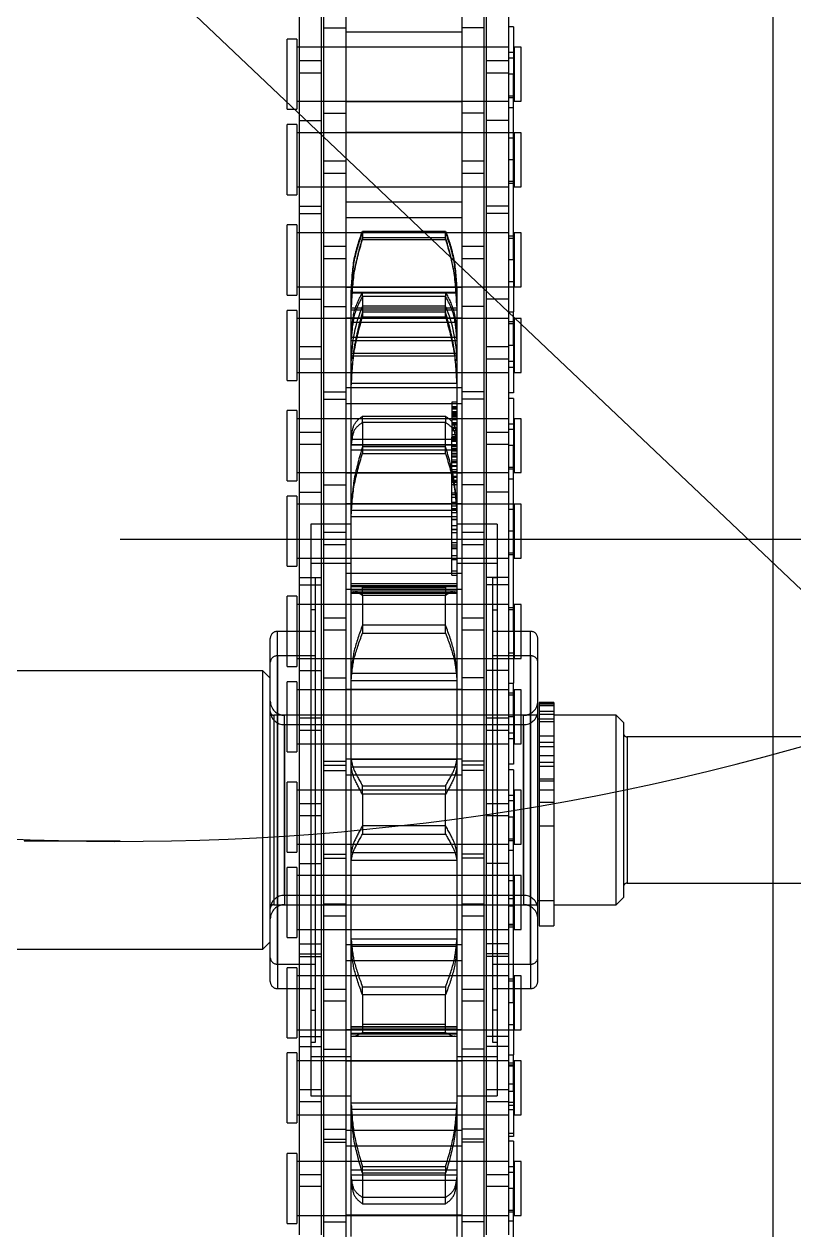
# Model space of a CAD drawing. Header units: metres. Extents: x 0 to 63075, y 0 to 44550.
# Drawn here: x 14186.2 to 14238.8, y 24905.8 to 24988.3 of the extents above; entities that cross this region are included whole.
import ezdxf

# ---------------------------------------------------------------- set-up
doc = ezdxf.new("R2010")
doc.units = ezdxf.units.M
doc.header["$LTSCALE"] = 75
doc.linetypes.add('HIDDEN2', pattern=[4.7625, 3.175, -1.5875])
for name, color, linetype in [('SDM', 7, 'Continuous'), ('SL1', 8, 'Continuous'), ('SL4', 4, 'Continuous'), ('ST1', 7, 'HIDDEN2')]:
    doc.layers.add(name, color=color, linetype=linetype)

# ---------------------------------------------------------------- blocks, each defined once
blk = doc.blocks.new('A$Ca548c4ee')
at = {"layer": 'SL1'}
for p, q in [((5522.121, 2715.219), (6102.121, 2165.219)), ((6202.034, 2284.661), (5933.207, 2284.662)), ((5933.207, 2264.037), (5926.646, 2264.037))]:
    blk.add_line(p, q, dxfattribs=at)
for centre, major_axis, end_param in [((5926.647, 2446.586), (0, 241.3), 3.976762), ((5933.207, 2446.586), (0, 182.55), 3.621544)]:
    blk.add_ellipse(centre, major_axis=major_axis, ratio=0.965926, start_param=0.776095, end_param=end_param, dxfattribs=at)
blk = doc.blocks.new('A$Ca53c419a')
at = {"layer": 'SL4'}
blk.add_line((215, 215.76), (1004.763, 215.76), dxfattribs=at)
at = {"layer": 'ST1'}
for p, q in [((495.238, 281.235), (495.238, 250.645)), ((514.288, 250.645), (514.288, 281.235)), ((493.036, 250.145), (514.875, 250.145)), ((495.238, 250.645), (512.977, 250.645)), ((495.238, 250.645), (495.738, 250.145)), ((498.288, 249.895), (498.288, 231.855)), ((511.23, 249.895), (498.295, 249.895)), ((511.238, 231.855), (511.238, 249.895)), ((512.977, 250.645), (514.288, 250.645)), ((513.788, 250.145), (514.288, 250.645)), ((514.875, 250.145), (516.489, 250.145)), ((515.297, 249.656), (492.548, 249.656)), ((492.548, 249.656), (492.548, 247.056)), ((494.228, 249.656), (494.228, 247.056)), ((494.228, 249.656), (516.977, 249.656)), ((498.288, 249.168), (498.288, 232.832)), ((510.611, 249.168), (498.293, 249.168)), ((498.914, 232.832), (498.914, 249.168)), ((498.914, 249.168), (511.232, 249.168)), ((510.611, 249.168), (510.611, 232.832)), ((511.238, 232.832), (511.238, 249.168)), ((515.297, 247.056), (515.297, 249.656)), ((516.978, 247.056), (516.978, 249.656)), ((476.479, 249), (481.276, 249)), ((476.479, 249), (476.479, 248.341)), ((481.276, 248.341), (476.479, 248.341)), ((477.032, 248.341), (477.032, 233.843)), ((480.722, 233.843), (480.722, 248.341)), ((481.276, 248.341), (481.276, 249)), ((483.365, 249), (488.162, 249)), ((483.365, 249), (483.365, 248.341)), ((488.162, 248.341), (483.365, 248.341)), ((483.919, 248.341), (483.919, 233.843)), ((487.609, 233.843), (487.609, 248.341)), ((488.162, 248.341), (488.162, 249)), ((489.179, 249), (493.976, 249)), ((489.179, 249), (489.179, 248.341)), ((493.976, 248.341), (489.179, 248.341)), ((489.732, 248.341), (489.732, 233.843)), ((493.422, 233.843), (493.422, 248.341)), ((493.976, 248.341), (493.976, 249)), ((496.035, 249), (500.832, 249)), ((496.035, 249), (496.035, 248.341)), ((500.832, 248.341), (496.035, 248.341)), ((496.589, 248.341), (496.589, 233.843)), ((500.279, 233.843), (500.279, 248.341)), ((500.832, 248.341), (500.832, 249)), ((501.879, 249), (506.676, 249)), ((501.879, 249), (501.879, 248.341)), ((506.676, 248.341), (501.879, 248.341)), ((502.432, 248.341), (502.432, 233.843)), ((506.122, 233.843), (506.122, 248.341)), ((506.676, 248.341), (506.676, 249)), ((508.731, 249), (513.528, 249)), ((508.731, 249), (508.731, 248.341)), ((513.528, 248.341), (508.731, 248.341)), ((509.284, 248.341), (509.284, 233.843)), ((512.974, 233.843), (512.974, 248.341)), ((513.528, 248.341), (513.528, 249)), ((514.579, 249), (519.376, 249)), ((514.579, 249), (514.579, 248.341)), ((519.376, 248.341), (514.579, 248.341)), ((515.132, 248.341), (515.132, 233.843)), ((518.822, 233.843), (518.822, 248.341)), ((519.376, 248.341), (519.376, 249)), ((521.431, 249), (526.228, 249)), ((521.431, 249), (521.431, 248.341)), ((526.228, 248.341), (521.431, 248.341)), ((521.984, 248.341), (521.984, 233.843)), ((525.674, 233.843), (525.674, 248.341)), ((526.228, 248.341), (526.228, 249)), ((527.279, 249), (532.076, 249)), ((527.279, 249), (527.279, 248.341)), ((532.076, 248.341), (527.279, 248.341)), ((527.832, 248.341), (527.832, 233.843)), ((531.522, 233.843), (531.522, 248.341)), ((532.076, 248.341), (532.076, 249)), ((534.131, 249), (538.928, 249)), ((534.131, 249), (534.131, 248.341)), ((538.928, 248.341), (534.131, 248.341)), ((534.684, 248.341), (534.684, 233.843)), ((538.374, 233.843), (538.374, 248.341)), ((538.928, 248.341), (538.928, 249)), ((539.979, 249), (544.776, 249)), ((539.979, 249), (539.979, 248.341)), ((544.776, 248.341), (539.979, 248.341)), ((540.532, 248.341), (540.532, 233.843)), ((544.222, 233.843), (544.222, 248.341)), ((544.776, 248.341), (544.776, 249)), ((546.831, 249), (551.628, 249)), ((546.831, 249), (546.831, 248.341)), ((551.628, 248.341), (546.831, 248.341)), ((547.384, 248.341), (547.384, 233.843)), ((551.074, 233.843), (551.074, 248.341)), ((551.628, 248.341), (551.628, 249)), ((552.679, 249), (557.476, 249)), ((552.679, 249), (552.679, 248.341)), ((557.476, 248.341), (552.679, 248.341)), ((553.232, 248.341), (553.232, 233.843)), ((556.922, 233.843), (556.922, 248.341)), ((557.476, 248.341), (557.476, 249)), ((475.702, 248.157), (484.797, 248.157)), ((477.032, 248.157), (477.032, 246.637)), ((479.014, 246.637), (479.014, 248.157)), ((479.844, 248.157), (479.844, 246.637)), ((480.722, 246.637), (480.722, 248.157)), ((483.919, 248.157), (483.919, 246.637)), ((484.797, 248.157), (485.657, 248.157)), ((484.797, 246.637), (484.797, 248.157)), ((521.617, 247.375), (485.219, 247.375)), ((485.219, 247.375), (485.219, 244.605)), ((485.657, 248.157), (494.752, 248.157)), ((485.657, 248.157), (485.657, 246.637)), ((487.609, 246.637), (487.609, 248.157)), ((487.908, 247.375), (487.908, 244.605)), ((488.588, 248.157), (488.588, 246.637)), ((488.883, 247.375), (488.883, 247.056)), ((489.274, 248.157), (489.274, 246.637)), ((489.732, 248.157), (489.732, 246.637)), ((491.068, 247.375), (491.068, 247.056)), ((493.422, 246.637), (493.422, 248.157)), ((494.752, 248.157), (494.752, 246.637)), ((494.752, 248.157), (501.102, 248.157)), ((494.923, 248.157), (494.923, 246.637)), ((495.609, 248.157), (495.609, 246.637)), ((496.589, 248.157), (496.589, 246.637)), ((500.279, 246.637), (500.279, 248.157)), ((501.102, 248.157), (501.102, 246.637)), ((501.102, 248.157), (510.197, 248.157)), ((502.432, 248.157), (502.432, 246.637)), ((504.354, 246.637), (504.354, 248.157)), ((505.209, 248.157), (505.209, 246.637)), ((506.122, 246.637), (506.122, 248.157)), ((509.284, 248.157), (509.284, 246.637)), ((510.197, 248.157), (511.057, 248.157)), ((510.197, 246.637), (510.197, 248.157)), ((511.057, 248.157), (520.152, 248.157)), ((511.057, 248.157), (511.057, 246.637)), ((512.974, 246.637), (512.974, 248.157)), ((514.304, 248.157), (514.304, 246.637)), ((515.132, 248.157), (515.132, 246.637)), ((518.457, 247.056), (518.457, 247.375)), ((518.822, 246.637), (518.822, 248.157)), ((520.152, 248.157), (520.152, 246.637)), ((520.152, 248.157), (526.502, 248.157)), ((520.642, 247.056), (520.642, 247.375)), ((520.654, 248.157), (520.654, 246.637)), ((521.617, 244.605), (521.617, 247.375)), ((524.307, 247.375), (521.617, 247.375)), ((521.984, 248.157), (521.984, 246.637)), ((524.307, 244.605), (524.307, 247.375)), ((525.674, 246.637), (525.674, 248.157)), ((526.502, 248.157), (526.502, 246.637)), ((526.502, 248.157), (535.597, 248.157)), ((527.832, 248.157), (527.832, 246.637)), ((529.749, 246.637), (529.749, 248.157)), ((530.609, 248.157), (530.609, 246.637)), ((531.522, 246.637), (531.522, 248.157)), ((534.684, 248.157), (534.684, 246.637)), ((535.597, 248.157), (536.457, 248.157)), ((535.597, 246.637), (535.597, 248.157)), ((536.457, 248.157), (545.552, 248.157)), ((536.457, 248.157), (536.457, 246.637)), ((538.374, 246.637), (538.374, 248.157)), ((539.704, 248.157), (539.704, 246.637)), ((540.532, 248.157), (540.532, 246.637)), ((544.222, 246.637), (544.222, 248.157)), ((545.552, 248.157), (545.552, 246.637)), ((545.552, 248.157), (551.902, 248.157)), ((546.054, 248.157), (546.054, 246.637)), ((547.384, 248.157), (547.384, 246.637)), ((551.074, 246.637), (551.074, 248.157)), ((551.902, 248.157), (551.902, 246.637)), ((551.902, 248.157), (560.997, 248.157)), ((553.232, 248.157), (553.232, 246.637)), ((555.149, 246.637), (555.149, 248.157)), ((556.009, 248.157), (556.009, 246.637)), ((556.922, 246.637), (556.922, 248.157)), ((475.702, 246.637), (484.797, 246.637)), ((484.797, 246.637), (485.657, 246.637)), ((485.657, 246.637), (494.752, 246.637)), ((488.883, 247.056), (518.457, 247.056)), ((494.752, 246.637), (501.102, 246.637)), ((501.102, 246.637), (510.197, 246.637)), ((510.197, 246.637), (511.057, 246.637)), ((511.057, 246.637), (520.152, 246.637)), ((518.457, 247.056), (520.642, 247.056)), ((520.152, 246.637), (526.502, 246.637)), ((526.502, 246.637), (535.597, 246.637)), ((535.597, 246.637), (536.457, 246.637)), ((536.457, 246.637), (545.552, 246.637)), ((545.552, 246.637), (551.902, 246.637)), ((551.902, 246.637), (560.997, 246.637)), ((472.957, 246.485), (482.052, 246.485)), ((476.604, 246.485), (476.604, 244.965)), ((477.032, 246.485), (477.032, 244.965)), ((480.722, 244.965), (480.722, 246.485)), ((482.052, 246.485), (482.052, 244.965)), ((482.052, 246.485), (488.402, 246.485)), ((482.253, 246.485), (482.253, 244.965)), ((482.939, 246.485), (482.939, 244.965)), ((483.919, 246.485), (483.919, 244.965)), ((487.609, 244.965), (487.609, 246.485)), ((488.402, 246.485), (488.402, 244.965)), ((488.402, 246.485), (497.497, 246.485)), ((489.732, 246.485), (489.732, 244.965)), ((491.684, 244.965), (491.684, 246.485)), ((492.514, 246.485), (492.514, 244.965)), ((493.422, 244.965), (493.422, 246.485)), ((496.589, 246.485), (496.589, 244.965)), ((497.497, 246.485), (498.357, 246.485)), ((497.497, 244.965), (497.497, 246.485)), ((498.357, 246.485), (507.452, 246.485)), ((498.357, 246.485), (498.357, 244.965)), ((500.279, 244.965), (500.279, 246.485)), ((501.47, 246.485), (501.47, 244.965)), ((501.745, 246.485), (501.745, 244.965)), ((502.432, 246.485), (502.432, 244.965)), ((506.122, 244.965), (506.122, 246.485)), ((507.452, 246.485), (507.452, 244.965)), ((507.452, 246.485), (513.802, 246.485)), ((507.818, 246.485), (507.818, 244.965)), ((508.093, 246.485), (508.093, 244.965)), ((509.284, 246.485), (509.284, 244.965)), ((512.974, 244.965), (512.974, 246.485)), ((513.802, 246.485), (513.802, 244.965)), ((513.802, 246.485), (522.897, 246.485)), ((515.132, 246.485), (515.132, 244.965)), ((517.049, 244.965), (517.049, 246.485)), ((517.909, 246.485), (517.909, 244.965)), ((518.822, 244.965), (518.822, 246.485)), ((521.984, 246.485), (521.984, 244.965)), ((522.897, 246.485), (523.757, 246.485)), ((522.897, 244.965), (522.897, 246.485)), ((523.757, 246.485), (532.852, 246.485)), ((523.757, 246.485), (523.757, 244.965)), ((525.674, 244.965), (525.674, 246.485)), ((527.004, 246.485), (527.004, 244.965)), ((527.832, 246.485), (527.832, 244.965)), ((531.522, 244.965), (531.522, 246.485)), ((532.852, 246.485), (532.852, 244.965)), ((532.852, 246.485), (539.202, 246.485)), ((533.354, 246.485), (533.354, 244.965)), ((534.684, 246.485), (534.684, 244.965)), ((538.374, 244.965), (538.374, 246.485)), ((539.202, 246.485), (539.202, 244.965)), ((539.202, 246.485), (548.297, 246.485)), ((540.532, 246.485), (540.532, 244.965)), ((542.449, 244.965), (542.449, 246.485)), ((543.309, 246.485), (543.309, 244.965)), ((544.222, 244.965), (544.222, 246.485)), ((547.384, 246.485), (547.384, 244.965)), ((548.297, 246.485), (549.157, 246.485)), ((548.297, 244.965), (548.297, 246.485)), ((549.157, 246.485), (558.252, 246.485)), ((549.157, 246.485), (549.157, 244.965)), ((551.074, 244.965), (551.074, 246.485)), ((552.404, 246.485), (552.404, 244.965)), ((553.232, 246.485), (553.232, 244.965)), ((556.922, 244.965), (556.922, 246.485)), ((558.252, 246.485), (558.252, 244.965)), ((558.252, 246.485), (564.602, 246.485)), ((472.957, 244.965), (482.052, 244.965)), ((477.032, 244.965), (477.032, 237.035)), ((477.054, 237.035), (477.054, 244.965)), ((480.722, 237.035), (480.722, 244.965)), ((481.804, 244.965), (481.804, 237.035)), ((482.052, 244.965), (488.402, 244.965)), ((482.837, 237.035), (482.837, 244.965)), ((483.919, 244.965), (483.919, 237.035)), ((487.609, 237.035), (487.609, 244.965)), ((487.617, 244.965), (487.617, 237.035)), ((488.402, 244.965), (497.497, 244.965)), ((489.724, 237.035), (489.724, 244.965)), ((489.732, 244.965), (489.732, 237.035)), ((493.422, 237.035), (493.422, 244.965)), ((494.474, 244.965), (494.474, 237.035)), ((495.537, 237.035), (495.537, 244.965)), ((496.589, 244.965), (496.589, 237.035)), ((497.497, 244.965), (498.357, 244.965)), ((498.357, 244.965), (507.452, 244.965)), ((500.279, 237.035), (500.279, 244.965)), ((500.317, 244.965), (500.317, 237.035)), ((502.394, 237.035), (502.394, 244.965)), ((502.432, 244.965), (502.432, 237.035)), ((506.122, 237.035), (506.122, 244.965)), ((507.169, 244.965), (507.169, 237.035)), ((507.452, 244.965), (513.802, 244.965)), ((508.237, 237.035), (508.237, 244.965)), ((509.284, 244.965), (509.284, 237.035)), ((512.974, 237.035), (512.974, 244.965)), ((513.017, 244.965), (513.017, 237.035)), ((513.802, 244.965), (522.897, 244.965)), ((515.089, 237.035), (515.089, 244.965)), ((515.132, 244.965), (515.132, 237.035)), ((518.822, 237.035), (518.822, 244.965)), ((519.869, 244.965), (519.869, 237.035)), ((520.937, 237.035), (520.937, 244.965)), ((521.984, 244.965), (521.984, 237.035)), ((522.897, 244.965), (523.757, 244.965)), ((523.757, 244.965), (532.852, 244.965)), ((525.674, 237.035), (525.674, 244.965)), ((525.717, 244.965), (525.717, 237.035)), ((527.789, 237.035), (527.789, 244.965)), ((527.832, 244.965), (527.832, 237.035)), ((531.522, 237.035), (531.522, 244.965)), ((532.569, 244.965), (532.569, 237.035)), ((532.852, 244.965), (539.202, 244.965)), ((533.637, 237.035), (533.637, 244.965)), ((534.684, 244.965), (534.684, 237.035)), ((538.374, 237.035), (538.374, 244.965)), ((538.417, 244.965), (538.417, 237.035)), ((539.202, 244.965), (548.297, 244.965)), ((540.489, 237.035), (540.489, 244.965)), ((540.532, 244.965), (540.532, 237.035)), ((544.222, 237.035), (544.222, 244.965)), ((545.269, 244.965), (545.269, 237.035)), ((546.337, 237.035), (546.337, 244.965)), ((547.384, 244.965), (547.384, 237.035)), ((548.297, 244.965), (549.157, 244.965)), ((549.157, 244.965), (558.252, 244.965)), ((551.074, 237.035), (551.074, 244.965)), ((551.117, 244.965), (551.117, 237.035)), ((553.189, 237.035), (553.189, 244.965)), ((553.232, 244.965), (553.232, 237.035)), ((556.922, 237.035), (556.922, 244.965)), ((557.969, 244.965), (557.969, 237.035)), ((558.252, 244.965), (564.602, 244.965)), ((475.607, 244.605), (479.359, 244.605)), ((479.359, 244.605), (484.179, 244.605)), ((479.419, 237.395), (479.419, 244.605)), ((479.782, 237.395), (479.782, 244.605)), ((479.796, 237.395), (479.796, 244.605)), ((480.137, 237.395), (480.137, 244.605)), ((484.179, 244.605), (484.282, 244.605)), ((484.282, 237.395), (484.282, 244.605)), ((484.282, 244.605), (489.425, 244.605)), ((484.704, 237.395), (484.704, 244.605)), ((489.296, 244.608), (489.296, 237.392)), ((489.425, 244.605), (495.357, 244.605)), ((489.442, 237.395), (489.442, 244.605)), ((489.473, 237.395), (489.473, 244.605)), ((489.79, 244.608), (489.79, 237.392)), ((489.907, 237.395), (489.907, 244.605)), ((489.932, 237.395), (489.932, 244.605)), ((495.357, 244.605), (495.428, 244.605)), ((495.428, 237.395), (495.428, 244.605)), ((495.428, 244.605), (501.313, 244.605)), ((495.925, 237.395), (495.925, 244.605)), ((501.313, 237.395), (501.313, 244.605)), ((501.313, 244.605), (501.341, 244.605)), ((501.341, 244.605), (507.671, 244.605)), ((501.825, 237.395), (501.825, 244.605)), ((507.671, 244.605), (507.7, 244.605)), ((507.7, 237.395), (507.7, 244.605)), ((507.7, 244.605), (513.6, 244.605)), ((508.212, 237.395), (508.212, 244.605)), ((513.6, 237.395), (513.6, 244.605)), ((513.6, 244.605), (513.669, 244.605)), ((513.669, 244.605), (519.633, 244.605)), ((514.097, 237.395), (514.097, 244.605)), ((519.593, 244.605), (519.593, 237.395)), ((519.618, 237.395), (519.618, 244.605)), ((519.633, 244.605), (524.821, 244.605)), ((519.735, 237.392), (519.735, 244.608)), ((520.052, 244.605), (520.052, 237.395)), ((520.083, 237.395), (520.083, 244.605)), ((520.229, 237.392), (520.229, 244.608)), ((524.821, 237.395), (524.821, 244.605)), ((524.821, 244.605), (524.924, 244.605)), ((524.924, 244.605), (529.802, 244.605)), ((525.243, 237.395), (525.243, 244.605)), ((529.388, 244.605), (529.388, 237.395)), ((529.729, 244.605), (529.729, 237.395)), ((529.743, 237.395), (529.743, 244.605)), ((529.802, 244.605), (533.623, 244.605)), ((530.106, 237.395), (530.106, 244.605)), ((533.623, 237.395), (533.623, 244.605)), ((533.623, 244.605), (533.746, 244.605)), ((533.746, 244.605), (535.47, 244.605)), ((533.918, 237.395), (533.918, 244.605)), ((535.47, 244.605), (536.95, 244.605)), ((535.823, 244.605), (535.823, 237.395)), ((536.004, 244.605), (536.004, 237.395)), ((536.856, 237.395), (536.856, 244.605)), ((536.95, 244.605), (538.943, 244.605)), ((537.072, 237.395), (537.072, 244.605)), ((538.12, 244.605), (538.12, 237.395)), ((538.943, 237.395), (538.943, 244.605)), ((538.943, 244.605), (539.073, 244.605)), ((539.073, 244.605), (540.217, 244.605)), ((539.078, 237.395), (539.078, 244.605)), ((540.098, 237.395), (540.098, 244.605)), ((540.141, 237.395), (540.141, 244.605)), ((540.141, 244.605), (540.261, 244.605)), ((479.928, 243.843), (477.84, 243.843)), ((477.84, 243.843), (477.84, 238.157)), ((478.27, 238.157), (478.27, 243.843)), ((479.928, 238.157), (479.928, 243.843)), ((479.928, 243.843), (480.384, 243.843)), ((480.384, 243.843), (480.384, 238.157)), ((492.124, 243.843), (489.554, 243.843)), ((489.554, 243.843), (489.554, 238.157)), ((490.09, 238.157), (490.09, 243.843)), ((492.124, 238.157), (492.124, 243.843)), ((492.124, 243.843), (492.674, 243.843)), ((492.674, 243.843), (492.674, 238.157)), ((505.845, 243.843), (503.102, 243.843)), ((503.102, 243.843), (503.102, 238.157)), ((503.68, 238.157), (503.68, 243.843)), ((505.845, 238.157), (505.845, 243.843)), ((505.845, 243.843), (506.423, 243.843)), ((506.423, 243.843), (506.423, 238.157)), ((519.435, 243.843), (516.851, 243.843)), ((516.851, 243.843), (516.851, 238.157)), ((517.401, 238.157), (517.401, 243.843)), ((519.435, 238.157), (519.435, 243.843)), ((519.435, 243.843), (519.971, 243.843)), ((519.971, 243.843), (519.971, 238.157)), ((531.255, 243.843), (529.141, 243.843)), ((529.141, 243.843), (529.141, 238.157)), ((529.597, 238.157), (529.597, 243.843)), ((531.255, 238.157), (531.255, 243.843)), ((531.255, 243.843), (531.685, 243.843)), ((531.685, 243.843), (531.685, 238.157)), ((539.206, 243.843), (538.491, 243.843)), ((538.491, 243.843), (538.491, 238.157)), ((538.798, 238.157), (538.798, 243.843)), ((539.206, 238.157), (539.206, 243.843)), ((539.88, 243.843), (539.206, 243.843)), ((539.88, 238.157), (539.88, 243.843)), ((539.88, 243.843), (540.152, 243.843)), ((540.152, 243.843), (540.152, 238.157)), ((543.773, 243.843), (543.773, 238.157)), ((544.269, 243.843), (543.773, 243.843)), ((543.893, 238.157), (543.893, 243.843)), ((544.269, 238.157), (544.269, 243.843)), ((544.35, 243.843), (544.35, 238.157)), ((477.84, 238.157), (479.928, 238.157)), ((480.384, 238.157), (479.928, 238.157)), ((489.554, 238.157), (492.124, 238.157)), ((492.674, 238.157), (492.124, 238.157)), ((503.102, 238.157), (505.845, 238.157)), ((506.423, 238.157), (505.845, 238.157)), ((516.851, 238.157), (519.435, 238.157)), ((519.971, 238.157), (519.435, 238.157)), ((520.816, 237.73), (521.889, 237.73)), ((520.816, 237.73), (520.816, 237.395)), ((521.117, 237.73), (521.117, 237.395)), ((521.889, 237.73), (522.162, 237.73)), ((521.889, 237.73), (521.889, 237.395)), ((522.162, 237.73), (524.21, 237.73)), ((522.162, 237.73), (522.162, 237.395)), ((522.635, 237.73), (522.635, 237.395)), ((522.764, 237.73), (522.764, 237.395)), ((522.906, 237.73), (522.906, 237.395)), ((523.065, 237.73), (523.065, 237.395)), ((523.736, 237.73), (523.736, 237.395)), ((523.938, 237.73), (523.938, 237.395)), ((523.969, 237.73), (523.969, 237.395)), ((524.21, 237.73), (524.21, 237.395)), ((524.21, 237.73), (525.102, 237.73)), ((524.633, 237.73), (524.633, 237.395)), ((524.658, 237.73), (524.658, 237.395)), ((525.102, 237.73), (525.373, 237.73)), ((525.102, 237.73), (525.102, 237.395)), ((525.322, 237.73), (525.322, 237.395)), ((525.368, 237.73), (525.368, 237.395)), ((525.373, 237.73), (525.373, 237.395)), ((525.373, 237.73), (526.458, 237.73)), ((525.553, 237.73), (525.553, 237.395)), ((525.818, 237.73), (525.818, 237.395)), ((526.162, 237.73), (526.162, 237.395)), ((526.338, 237.73), (526.338, 237.395)), ((526.458, 237.73), (526.692, 237.73)), ((526.458, 237.73), (526.458, 237.395)), ((526.692, 237.73), (528.045, 237.73)), ((527.024, 237.73), (527.024, 237.395)), ((527.17, 237.73), (527.17, 237.395)), ((527.243, 237.73), (527.243, 237.395)), ((527.323, 237.73), (527.323, 237.395)), ((527.531, 237.73), (527.531, 237.395)), ((527.59, 237.73), (527.59, 237.395)), ((527.812, 237.73), (527.812, 237.395)), ((527.919, 237.73), (527.919, 237.395)), ((528.045, 237.73), (528.045, 237.395)), ((528.045, 237.73), (528.275, 237.73)), ((528.048, 237.73), (528.048, 237.395)), ((528.275, 237.73), (528.275, 237.395)), ((528.275, 237.73), (529.166, 237.73)), ((528.313, 237.73), (528.313, 237.395)), ((528.529, 237.73), (528.529, 237.395)), ((528.604, 237.73), (528.604, 237.395)), ((528.702, 237.73), (528.702, 237.395)), ((528.905, 237.73), (528.905, 237.395)), ((528.99, 237.73), (528.99, 237.395)), ((529.112, 237.73), (529.112, 237.395)), ((529.141, 238.157), (531.255, 238.157)), ((529.166, 237.73), (529.342, 237.73)), ((529.166, 237.73), (529.166, 237.395)), ((529.313, 237.73), (529.313, 237.395)), ((529.342, 237.73), (529.342, 237.395)), ((529.342, 237.73), (530.028, 237.73)), ((529.481, 237.73), (529.481, 237.395)), ((529.501, 237.73), (529.501, 237.395)), ((529.648, 237.73), (529.648, 237.395)), ((529.766, 237.73), (529.766, 237.395)), ((529.976, 237.73), (529.976, 237.395)), ((530.005, 237.73), (530.005, 237.395)), ((530.028, 237.73), (530.028, 237.395)), ((530.028, 237.73), (530.247, 237.73)), ((530.034, 237.73), (530.034, 237.395)), ((530.069, 237.73), (530.069, 237.395)), ((530.139, 237.73), (530.139, 237.395)), ((530.155, 237.73), (530.155, 237.395)), ((530.247, 237.73), (530.247, 237.395)), ((530.703, 237.73), (530.247, 237.73)), ((530.309, 237.73), (530.309, 237.395)), ((530.441, 237.73), (530.441, 237.395)), ((530.703, 237.73), (530.703, 237.395)), ((531.485, 237.73), (530.703, 237.73)), ((530.844, 237.73), (530.844, 237.395)), ((530.868, 237.73), (530.868, 237.395)), ((530.944, 237.73), (530.944, 237.395)), ((531.096, 237.73), (531.096, 237.395)), ((531.154, 237.73), (531.154, 237.395)), ((531.193, 237.73), (531.193, 237.395)), ((531.685, 238.157), (531.255, 238.157)), ((531.255, 237.73), (531.255, 237.395)), ((531.455, 237.73), (531.455, 237.395)), ((531.464, 237.73), (531.464, 237.395)), ((531.483, 237.73), (531.483, 237.395)), ((531.485, 237.73), (531.485, 237.395)), ((531.815, 237.73), (531.485, 237.73)), ((531.492, 237.73), (531.492, 237.395)), ((531.643, 237.73), (531.643, 237.395)), ((531.664, 237.395), (531.664, 237.73)), ((531.682, 237.73), (531.682, 237.395)), ((531.683, 237.395), (531.683, 237.73)), ((531.815, 237.73), (531.815, 237.395)), ((531.904, 237.73), (531.815, 237.73)), ((531.833, 237.395), (531.833, 237.73)), ((531.904, 237.73), (531.904, 237.395)), ((532.201, 237.73), (531.904, 237.73)), ((531.925, 237.73), (531.925, 237.395)), ((531.99, 237.73), (531.99, 237.395)), ((531.996, 237.395), (531.996, 237.73)), ((532.201, 237.73), (532.201, 237.395)), ((532.276, 237.73), (532.201, 237.73)), ((532.276, 237.73), (532.276, 237.395)), ((532.66, 237.73), (532.276, 237.73)), ((532.325, 237.395), (532.325, 237.73)), ((532.66, 237.395), (532.66, 237.73)), ((538.491, 238.157), (539.206, 238.157)), ((539.206, 238.157), (539.88, 238.157)), ((540.152, 238.157), (539.88, 238.157)), ((543.773, 238.157), (544.269, 238.157)), ((472.957, 237.035), (482.052, 237.035)), ((479.359, 237.395), (475.607, 237.395)), ((476.604, 235.515), (476.604, 237.035)), ((477.032, 237.035), (477.032, 235.515)), ((484.179, 237.395), (479.359, 237.395)), ((480.722, 235.515), (480.722, 237.035)), ((482.052, 235.515), (482.052, 237.035)), ((482.052, 237.035), (488.402, 237.035)), ((482.253, 235.515), (482.253, 237.035)), ((482.939, 235.515), (482.939, 237.035)), ((483.919, 237.035), (483.919, 235.515)), ((484.282, 237.395), (484.179, 237.395)), ((489.425, 237.395), (484.282, 237.395)), ((485.219, 237.395), (485.219, 234.625)), ((487.609, 235.515), (487.609, 237.035)), ((487.908, 237.395), (487.908, 234.625)), ((488.402, 235.515), (488.402, 237.035)), ((488.402, 237.035), (497.497, 237.035)), ((495.357, 237.395), (489.425, 237.395)), ((489.732, 237.035), (489.732, 235.515)), ((491.684, 235.515), (491.684, 237.035)), ((492.514, 237.035), (492.514, 235.515)), ((493.422, 235.515), (493.422, 237.035)), ((495.428, 237.395), (495.357, 237.395)), ((501.313, 237.395), (495.428, 237.395)), ((496.589, 237.035), (496.589, 235.515)), ((497.497, 237.035), (498.357, 237.035)), ((497.497, 235.515), (497.497, 237.035)), ((498.357, 237.035), (507.452, 237.035)), ((498.357, 237.035), (498.357, 235.515)), ((500.279, 235.515), (500.279, 237.035)), ((501.341, 237.395), (501.313, 237.395)), ((507.671, 237.395), (501.341, 237.395)), ((501.47, 235.515), (501.47, 237.035)), ((501.745, 235.515), (501.745, 237.035)), ((502.432, 237.035), (502.432, 235.515)), ((506.122, 235.515), (506.122, 237.035)), ((507.452, 235.515), (507.452, 237.035)), ((507.452, 237.035), (513.802, 237.035)), ((507.7, 237.395), (507.671, 237.395)), ((513.6, 237.395), (507.7, 237.395)), ((507.818, 235.515), (507.818, 237.035)), ((508.093, 235.515), (508.093, 237.035)), ((509.284, 237.035), (509.284, 235.515)), ((512.974, 235.515), (512.974, 237.035)), ((513.669, 237.395), (513.6, 237.395)), ((519.633, 237.395), (513.669, 237.395)), ((513.802, 235.515), (513.802, 237.035)), ((513.802, 237.035), (522.897, 237.035)), ((515.132, 237.035), (515.132, 235.515)), ((517.049, 235.515), (517.049, 237.035)), ((517.909, 237.035), (517.909, 235.515)), ((518.822, 235.515), (518.822, 237.035)), ((524.821, 237.395), (519.633, 237.395)), ((521.617, 234.625), (521.617, 237.395)), ((521.984, 237.035), (521.984, 235.515)), ((522.897, 237.035), (523.757, 237.035)), ((522.897, 235.515), (522.897, 237.035)), ((523.757, 237.035), (532.852, 237.035)), ((523.757, 237.035), (523.757, 235.515)), ((524.307, 234.625), (524.307, 237.395)), ((524.924, 237.395), (524.821, 237.395)), ((529.802, 237.395), (524.924, 237.395)), ((525.674, 235.515), (525.674, 237.035)), ((527.004, 235.515), (527.004, 237.035)), ((527.832, 237.035), (527.832, 235.515)), ((533.623, 237.395), (529.802, 237.395)), ((531.522, 235.515), (531.522, 237.035)), ((532.852, 235.515), (532.852, 237.035)), ((532.852, 237.035), (539.202, 237.035)), ((533.354, 235.515), (533.354, 237.035)), ((533.746, 237.395), (533.623, 237.395)), ((535.47, 237.395), (533.746, 237.395)), ((534.684, 237.035), (534.684, 235.515)), ((536.95, 237.395), (535.47, 237.395)), ((538.943, 237.395), (536.95, 237.395)), ((538.374, 235.515), (538.374, 237.035)), ((539.073, 237.395), (538.943, 237.395)), ((540.217, 237.395), (539.073, 237.395)), ((539.202, 235.515), (539.202, 237.035)), ((539.202, 237.035), (548.297, 237.035)), ((540.261, 237.395), (540.141, 237.395)), ((540.532, 237.035), (540.532, 235.515)), ((542.449, 235.515), (542.449, 237.035)), ((543.309, 237.035), (543.309, 235.515)), ((544.222, 235.515), (544.222, 237.035)), ((547.384, 237.035), (547.384, 235.515)), ((548.297, 237.035), (549.157, 237.035)), ((548.297, 235.515), (548.297, 237.035)), ((549.157, 237.035), (558.252, 237.035)), ((549.157, 237.035), (549.157, 235.515)), ((551.074, 235.515), (551.074, 237.035)), ((552.404, 235.515), (552.404, 237.035)), ((553.232, 237.035), (553.232, 235.515)), ((556.922, 235.515), (556.922, 237.035)), ((558.252, 235.515), (558.252, 237.035)), ((558.252, 237.035), (564.602, 237.035)), ((472.957, 235.515), (482.052, 235.515)), ((475.702, 235.363), (484.797, 235.363)), ((477.032, 235.363), (477.032, 233.843)), ((479.014, 233.843), (479.014, 235.363)), ((479.844, 235.363), (479.844, 233.843)), ((480.722, 233.843), (480.722, 235.363)), ((482.052, 235.515), (488.402, 235.515)), ((483.919, 235.363), (483.919, 233.843)), ((484.797, 235.363), (485.657, 235.363)), ((484.797, 233.843), (484.797, 235.363)), ((485.657, 235.363), (494.752, 235.363)), ((485.657, 235.363), (485.657, 233.843)), ((487.609, 233.843), (487.609, 235.363)), ((488.402, 235.515), (497.497, 235.515)), ((488.588, 233.843), (488.588, 235.363)), ((489.274, 233.843), (489.274, 235.363)), ((489.732, 235.363), (489.732, 233.511)), ((493.422, 233.843), (493.422, 235.363)), ((494.752, 233.843), (494.752, 235.363)), ((494.752, 235.363), (501.102, 235.363)), ((494.923, 233.843), (494.923, 235.363)), ((495.609, 233.843), (495.609, 235.363)), ((496.589, 235.363), (496.589, 233.843)), ((497.497, 235.515), (498.357, 235.515)), ((498.357, 235.515), (507.452, 235.515)), ((500.279, 233.511), (500.279, 235.363)), ((501.102, 233.843), (501.102, 235.363)), ((501.102, 235.363), (510.197, 235.363)), ((502.432, 235.363), (502.432, 233.843)), ((504.354, 233.843), (504.354, 235.363)), ((505.209, 235.363), (505.209, 233.843)), ((506.122, 233.843), (506.122, 235.363)), ((507.452, 235.515), (513.802, 235.515)), ((509.284, 235.363), (509.284, 233.843)), ((510.197, 235.363), (511.057, 235.363)), ((510.197, 233.843), (510.197, 235.363)), ((511.057, 235.363), (520.152, 235.363)), ((511.057, 235.363), (511.057, 233.843)), ((512.974, 233.843), (512.974, 235.363)), ((513.802, 235.515), (522.897, 235.515)), ((514.304, 233.843), (514.304, 235.363)), ((515.132, 235.363), (515.132, 233.511)), ((518.822, 233.843), (518.822, 235.363)), ((520.152, 233.843), (520.152, 235.363)), ((520.152, 235.363), (526.502, 235.363)), ((520.654, 233.843), (520.654, 235.363)), ((521.984, 235.363), (521.984, 233.843)), ((522.897, 235.515), (523.757, 235.515)), ((523.757, 235.515), (532.852, 235.515)), ((525.674, 233.511), (525.674, 235.363)), ((526.502, 233.843), (526.502, 235.363)), ((526.502, 235.363), (535.597, 235.363)), ((527.832, 235.363), (527.832, 233.843)), ((529.749, 233.843), (529.749, 235.363)), ((530.609, 235.363), (530.609, 233.843)), ((531.522, 233.843), (531.522, 235.363)), ((532.852, 235.515), (539.202, 235.515)), ((534.684, 235.363), (534.684, 233.843)), ((535.597, 235.363), (536.457, 235.363)), ((535.597, 233.843), (535.597, 235.363)), ((536.457, 235.363), (545.552, 235.363)), ((536.457, 235.363), (536.457, 233.843)), ((538.374, 233.843), (538.374, 235.363)), ((539.202, 235.515), (548.297, 235.515)), ((539.704, 233.843), (539.704, 235.363)), ((540.532, 235.363), (540.532, 233.511)), ((544.222, 233.843), (544.222, 235.363)), ((545.552, 233.843), (545.552, 235.363)), ((545.552, 235.363), (551.902, 235.363)), ((546.054, 233.843), (546.054, 235.363)), ((547.384, 235.363), (547.384, 233.843)), ((548.297, 235.515), (549.157, 235.515)), ((549.157, 235.515), (558.252, 235.515)), ((551.074, 233.511), (551.074, 235.363)), ((551.902, 233.843), (551.902, 235.363)), ((551.902, 235.363), (560.997, 235.363)), ((553.232, 235.363), (553.232, 233.843)), ((555.149, 233.843), (555.149, 235.363)), ((556.009, 235.363), (556.009, 233.843)), ((556.922, 233.843), (556.922, 235.363)), ((558.252, 235.515), (564.602, 235.515)), ((521.617, 234.625), (485.219, 234.625)), ((518.457, 234.944), (488.883, 234.944)), ((488.883, 234.944), (488.883, 234.625)), ((491.068, 234.625), (491.068, 234.944)), ((492.548, 234.944), (492.548, 232.344)), ((494.228, 234.944), (494.228, 232.344)), ((515.297, 232.344), (515.297, 234.944)), ((516.978, 232.344), (516.978, 234.944)), ((518.457, 234.944), (518.457, 234.625)), ((520.642, 234.944), (518.457, 234.944)), ((520.642, 234.625), (520.642, 234.944)), ((524.307, 234.625), (521.617, 234.625)), ((466.177, 233.511), (478.877, 233.511)), ((475.702, 233.843), (484.797, 233.843)), ((476.646, 233.511), (476.646, 233.843)), ((480.722, 233.474), (477.032, 233.474)), ((477.032, 233.474), (477.032, 233)), ((477.258, 233.511), (477.258, 233.843)), ((477.401, 233.843), (477.401, 233.474)), ((478.877, 233.511), (478.877, 233.843)), ((482.108, 233.511), (478.877, 233.511)), ((479.984, 233.511), (479.984, 233.843)), ((480.353, 233.474), (480.353, 233.843)), ((480.722, 233), (480.722, 233.474)), ((482.108, 233.511), (482.108, 233.843)), ((482.439, 233.511), (482.439, 233.843)), ((485.52, 233.511), (482.439, 233.511)), ((482.642, 233.511), (482.642, 233.843)), ((487.609, 233.474), (483.919, 233.474)), ((483.919, 233.474), (483.919, 233)), ((484.288, 233.843), (484.288, 233.474)), ((484.558, 233.511), (484.558, 233.843)), ((484.761, 233.511), (484.761, 233.843)), ((484.797, 233.843), (485.657, 233.843)), ((485.52, 233.511), (485.52, 233.843)), ((485.52, 233.511), (488.025, 233.511)), ((485.657, 233.843), (494.752, 233.843)), ((486.008, 233.511), (486.008, 233.843)), ((487.24, 233.474), (487.24, 233.843)), ((487.318, 233.511), (487.318, 233.843)), ((487.44, 233.511), (487.44, 233.843)), ((487.609, 233), (487.609, 233.474)), ((488.025, 233.843), (488.025, 233.511)), ((491.577, 233.511), (488.025, 233.511)), ((493.422, 233.474), (489.732, 233.474)), ((489.732, 233.474), (489.732, 233)), ((490.101, 233.843), (490.101, 233.474)), ((491.577, 233.511), (491.577, 233.843)), ((491.577, 233.511), (504.277, 233.511)), ((493.053, 233.474), (493.053, 233.843)), ((493.196, 233.511), (493.196, 233.843)), ((493.422, 233), (493.422, 233.474)), ((494.752, 233.843), (501.102, 233.843)), ((500.279, 233.474), (496.589, 233.474)), ((496.589, 233.474), (496.589, 233)), ((496.758, 233.511), (496.758, 233.843)), ((496.879, 233.511), (496.879, 233.843)), ((496.958, 233.843), (496.958, 233.474)), ((498.19, 233.511), (498.19, 233.843)), ((498.678, 233.511), (498.678, 233.843)), ((499.91, 233.474), (499.91, 233.843)), ((500.279, 233), (500.279, 233.474)), ((501.102, 233.843), (510.197, 233.843)), ((501.986, 233.511), (501.986, 233.843)), ((506.122, 233.474), (502.432, 233.474)), ((502.432, 233.474), (502.432, 233)), ((502.658, 233.511), (502.658, 233.843)), ((502.801, 233.843), (502.801, 233.474)), ((504.277, 233.511), (504.277, 233.843)), ((507.508, 233.511), (504.277, 233.511)), ((505.384, 233.511), (505.384, 233.843)), ((505.753, 233.474), (505.753, 233.843)), ((506.122, 233), (506.122, 233.474)), ((507.508, 233.511), (507.508, 233.843)), ((507.898, 233.511), (507.898, 233.843)), ((511.129, 233.511), (507.898, 233.511)), ((512.974, 233.474), (509.284, 233.474)), ((509.284, 233.474), (509.284, 233)), ((509.653, 233.843), (509.653, 233.474)), ((510.022, 233.511), (510.022, 233.843)), ((510.197, 233.843), (511.057, 233.843)), ((511.057, 233.843), (520.152, 233.843)), ((511.129, 233.511), (511.129, 233.843)), ((511.129, 233.511), (513.425, 233.511)), ((512.605, 233.474), (512.605, 233.843)), ((512.748, 233.511), (512.748, 233.843)), ((512.974, 233), (512.974, 233.474)), ((513.425, 233.843), (513.425, 233.511)), ((516.977, 233.511), (513.425, 233.511)), ((518.822, 233.474), (515.132, 233.474)), ((515.132, 233.474), (515.132, 233)), ((515.501, 233.843), (515.501, 233.474)), ((516.977, 233.511), (516.977, 233.843)), ((516.977, 233.511), (529.677, 233.511)), ((518.453, 233.474), (518.453, 233.843)), ((518.596, 233.511), (518.596, 233.843)), ((518.822, 233), (518.822, 233.474)), ((520.152, 233.843), (526.502, 233.843)), ((525.674, 233.474), (521.984, 233.474)), ((521.984, 233.474), (521.984, 233)), ((522.21, 233.511), (522.21, 233.843)), ((522.353, 233.843), (522.353, 233.474)), ((523.829, 233.511), (523.829, 233.843)), ((525.305, 233.474), (525.305, 233.843)), ((525.674, 233), (525.674, 233.474)), ((526.502, 233.843), (535.597, 233.843)), ((527.381, 233.511), (527.381, 233.843)), ((531.522, 233.474), (527.832, 233.474)), ((527.832, 233.474), (527.832, 233)), ((528.058, 233.511), (528.058, 233.843)), ((528.201, 233.843), (528.201, 233.474)), ((529.677, 233.511), (529.677, 233.843)), ((532.908, 233.511), (529.677, 233.511)), ((530.784, 233.511), (530.784, 233.843)), ((531.153, 233.474), (531.153, 233.843)), ((531.522, 233), (531.522, 233.474)), ((532.908, 233.511), (532.908, 233.843)), ((533.298, 233.511), (533.298, 233.843)), ((536.529, 233.511), (533.298, 233.511)), ((538.374, 233.474), (534.684, 233.474)), ((534.684, 233.474), (534.684, 233)), ((535.053, 233.843), (535.053, 233.474)), ((535.422, 233.511), (535.422, 233.843)), ((535.597, 233.843), (536.457, 233.843)), ((536.457, 233.843), (545.552, 233.843)), ((536.529, 233.511), (536.529, 233.843)), ((536.529, 233.511), (538.825, 233.511)), ((538.005, 233.474), (538.005, 233.843)), ((538.148, 233.511), (538.148, 233.843)), ((538.374, 233), (538.374, 233.474)), ((538.825, 233.843), (538.825, 233.511)), ((542.377, 233.511), (538.825, 233.511)), ((544.222, 233.474), (540.532, 233.474)), ((540.532, 233.474), (540.532, 233)), ((540.901, 233.843), (540.901, 233.474)), ((542.377, 233.511), (542.377, 233.843)), ((542.377, 233.511), (555.077, 233.511)), ((543.853, 233.474), (543.853, 233.843)), ((543.996, 233.511), (543.996, 233.843)), ((544.222, 233), (544.222, 233.474)), ((545.552, 233.843), (551.902, 233.843)), ((551.074, 233.474), (547.384, 233.474)), ((547.384, 233.474), (547.384, 233)), ((547.61, 233.511), (547.61, 233.843)), ((547.753, 233.843), (547.753, 233.474)), ((549.229, 233.511), (549.229, 233.843)), ((550.705, 233.474), (550.705, 233.843)), ((551.074, 233), (551.074, 233.474)), ((551.902, 233.843), (560.997, 233.843)), ((552.781, 233.511), (552.781, 233.843)), ((556.922, 233.474), (553.232, 233.474)), ((553.232, 233.474), (553.232, 233)), ((553.458, 233.511), (553.458, 233.843)), ((553.601, 233.843), (553.601, 233.474)), ((555.077, 233.511), (555.077, 233.843)), ((558.308, 233.511), (555.077, 233.511)), ((556.184, 233.511), (556.184, 233.843)), ((556.553, 233.474), (556.553, 233.843)), ((556.922, 233), (556.922, 233.474)), ((558.308, 233.511), (558.308, 233.843)), ((477.032, 233), (480.722, 233)), ((483.919, 233), (487.609, 233)), ((489.732, 233), (493.422, 233)), ((496.589, 233), (500.279, 233)), ((510.611, 232.832), (498.293, 232.832)), ((498.914, 232.832), (511.232, 232.832)), ((502.432, 233), (506.122, 233)), ((509.284, 233), (512.974, 233)), ((515.132, 233), (518.822, 233)), ((521.984, 233), (525.674, 233)), ((527.832, 233), (531.522, 233)), ((534.684, 233), (538.374, 233)), ((540.532, 233), (544.222, 233)), ((547.384, 233), (551.074, 233)), ((553.232, 233), (556.922, 233)), ((515.297, 232.344), (492.548, 232.344)), ((493.036, 231.855), (514.875, 231.855)), ((494.228, 232.344), (516.977, 232.344)), ((512.124, 231.755), (496.837, 231.755)), ((496.837, 231.755), (496.837, 230.755)), ((498.563, 231.855), (498.563, 230.755)), ((498.563, 231.755), (498.563, 230.755)), ((503.67, 231.755), (503.67, 230.755)), ((505.307, 231.755), (505.307, 230.755)), ((506.132, 231.755), (506.132, 230.755)), ((506.766, 231.755), (506.766, 230.755)), ((506.89, 231.755), (506.89, 230.755)), ((507.761, 231.755), (507.761, 230.755)), ((508.039, 231.755), (508.039, 230.755)), ((508.466, 230.755), (508.466, 231.755)), ((509.094, 231.755), (509.094, 230.755)), ((509.405, 231.755), (509.405, 230.755)), ((509.837, 231.755), (509.837, 230.755)), ((510.794, 230.755), (510.794, 231.755)), ((510.963, 230.755), (510.963, 231.855)), ((510.963, 230.755), (510.963, 231.755)), ((511.321, 231.755), (511.321, 230.755)), ((511.51, 231.755), (511.51, 230.755)), ((511.513, 231.755), (511.513, 230.755)), ((511.899, 231.755), (511.899, 230.755)), ((512.033, 231.755), (512.033, 230.755)), ((512.092, 230.755), (512.092, 231.755)), ((512.124, 230.755), (512.124, 231.755)), ((514.875, 231.855), (516.489, 231.855)), ((512.124, 230.755), (496.837, 230.755)), ((498.288, 230.755), (498.288, 226.5)), ((511.238, 226.5), (511.238, 230.755)), ((498.288, 226.5), (510.346, 226.5)), ((498.288, 226.5), (498.788, 226)), ((509.915, 226), (498.788, 226)), ((510.738, 226), (509.915, 226)), ((510.346, 226.5), (511.238, 226.5)), ((510.738, 226), (511.238, 226.5)), ((499.763, 225.75), (499.763, 211.5)), ((509.762, 225.75), (499.799, 225.75)), ((509.763, 211.5), (509.763, 225.75)), ((215, 215.76), (1004.763, 215.76))]:
    blk.add_line(p, q, dxfattribs=at)
for centre, radius, start, end in [((493.036, 249.656), 0.489, 90, 180), ((494.686, 249.688), 0.459, 94.53893, 183.91324), ((497.31, 249.168), 0.977, 0, 90), ((497.982, 249.213), 0.934, 357.23726, 86.94097), ((498.038, 249.895), 0.25, 0, 90), ((511.543, 249.213), 0.934, 93.05903, 182.76274), ((512.215, 249.168), 0.977, 90, 180), ((511.488, 249.895), 0.25, 90, 180), ((514.839, 249.688), 0.459, 356.08676, 85.46107), ((516.489, 249.656), 0.489, 0, 90), ((535.454, 234.987), 9.618, 67.03979, 89.90798), ((535.454, 247.013), 9.618, 270.09202, 292.96021), ((497.31, 232.832), 0.977, 270, 0), ((497.982, 232.787), 0.934, 273.05903, 2.76274), ((511.543, 232.787), 0.934, 177.23726, 266.94097), ((512.215, 232.832), 0.977, 180, 270), ((493.036, 232.344), 0.489, 180, 270), ((494.686, 232.312), 0.459, 176.08676, 265.46107), ((514.839, 232.312), 0.459, 274.53893, 3.91324), ((516.489, 232.344), 0.489, 270, 0), ((499.513, 225.75), 0.25, 0, 90), ((510.013, 225.75), 0.25, 90, 180)]:
    blk.add_arc(centre, radius, start, end, dxfattribs=at)
for points, knots in [([(479.359, 244.605), (479.013, 244.567), (478.319, 244.492), (478, 244.06), (477.84, 243.843)], [0, 0, 0, 0, 0.499098, 1, 1, 1, 1]), ([(478.27, 243.843), (478.418, 244.059), (478.715, 244.492), (479.387, 244.567), (479.723, 244.605)], [0, 0, 0, 0, 0.500534, 1, 1, 1, 1]), ([(479.928, 243.843), (480.668, 244.059), (482.147, 244.492), (483.502, 244.567), (484.179, 244.605)], [0, 0, 0, 0, 0.500261, 1, 1, 1, 1]), ([(484.601, 244.605), (483.932, 244.567), (482.591, 244.492), (481.12, 244.06), (480.384, 243.843)], [0, 0, 0, 0, 0.4991241, 1, 1, 1, 1]), ([(489.324, 244.439), (489.315, 244.429), (489.255, 244.36), (489.417, 244.08), (489.554, 243.843)], [0, 0, 0, 0, 0.151986, 1, 1, 1, 1]), ([(492.124, 243.843), (492.723, 244.059), (493.921, 244.492), (494.879, 244.567), (495.357, 244.605)], [0, 0, 0, 0, 0.500133, 1, 1, 1, 1]), ([(495.856, 244.605), (495.387, 244.567), (494.449, 244.492), (493.266, 244.059), (492.674, 243.843)], [0, 0, 0, 0, 0.499464, 1, 1, 1, 1]), ([(501.341, 244.605), (501.552, 244.567), (501.974, 244.492), (502.726, 244.059), (503.102, 243.843)], [0, 0, 0, 0, 0.499479, 1, 1, 1, 1]), ([(503.68, 243.843), (503.294, 244.059), (502.522, 244.492), (502.077, 244.567), (501.854, 244.605)], [0, 0, 0, 0, 0.500372, 1, 1, 1, 1]), ([(505.845, 243.843), (506.231, 244.059), (507.003, 244.492), (507.448, 244.567), (507.671, 244.605)], [0, 0, 0, 0, 0.500372, 1, 1, 1, 1]), ([(508.184, 244.605), (507.973, 244.567), (507.551, 244.492), (506.799, 244.059), (506.423, 243.843)], [0, 0, 0, 0, 0.499479, 1, 1, 1, 1]), ([(513.669, 244.605), (514.138, 244.567), (515.076, 244.492), (516.259, 244.059), (516.851, 243.843)], [0, 0, 0, 0, 0.499464, 1, 1, 1, 1]), ([(517.401, 243.843), (516.802, 244.059), (515.604, 244.492), (514.646, 244.567), (514.168, 244.605)], [0, 0, 0, 0, 0.500133, 1, 1, 1, 1]), ([(519.435, 243.843), (519.579, 244.077), (519.763, 244.373), (519.709, 244.443), (519.697, 244.458)], [0, 0, 0, 0, 0.78694, 1, 1, 1, 1]), ([(524.924, 244.605), (525.593, 244.567), (526.934, 244.492), (528.405, 244.06), (529.141, 243.843)], [0, 0, 0, 0, 0.499124, 1, 1, 1, 1]), ([(529.597, 243.843), (528.857, 244.059), (527.378, 244.492), (526.023, 244.567), (525.346, 244.605)], [0, 0, 0, 0, 0.500261, 1, 1, 1, 1]), ([(531.255, 243.843), (531.107, 244.059), (530.81, 244.492), (530.138, 244.567), (529.802, 244.605)], [0, 0, 0, 0, 0.500534, 1, 1, 1, 1]), ([(530.166, 244.605), (530.512, 244.567), (531.206, 244.492), (531.525, 244.06), (531.685, 243.843)], [0, 0, 0, 0, 0.499098, 1, 1, 1, 1]), ([(533.746, 244.605), (534.536, 244.567), (536.118, 244.492), (537.699, 244.06), (538.491, 243.843)], [0, 0, 0, 0, 0.499098, 1, 1, 1, 1]), ([(538.798, 243.843), (538.006, 244.059), (536.424, 244.492), (534.836, 244.567), (534.042, 244.605)], [0, 0, 0, 0, 0.500514, 1, 1, 1, 1]), ([(539.88, 243.843), (539.475, 244.059), (538.665, 244.492), (537.522, 244.567), (536.95, 244.605)], [0, 0, 0, 0, 0.500133, 1, 1, 1, 1]), ([(537.168, 244.605), (537.747, 244.567), (538.906, 244.492), (539.736, 244.06), (540.152, 243.843)], [0, 0, 0, 0, 0.499427, 1, 1, 1, 1]), ([(539.073, 244.605), (539.888, 244.567), (541.52, 244.492), (543.022, 244.059), (543.773, 243.843)], [0, 0, 0, 0, 0.499459, 1, 1, 1, 1]), ([(543.893, 243.843), (543.145, 244.059), (541.651, 244.492), (540.021, 244.567), (539.207, 244.605)], [0, 0, 0, 0, 0.500529, 1, 1, 1, 1]), ([(544.269, 243.843), (543.656, 244.059), (542.43, 244.492), (540.954, 244.567), (540.217, 244.605)], [0, 0, 0, 0, 0.500152, 1, 1, 1, 1]), ([(540.261, 244.605), (541.003, 244.567), (542.489, 244.492), (543.729, 244.059), (544.35, 243.843)], [0, 0, 0, 0, 0.49948, 1, 1, 1, 1]), ([(477.84, 238.157), (477.999, 237.941), (478.319, 237.508), (479.012, 237.433), (479.359, 237.395)], [0, 0, 0, 0, 0.500133, 1, 1, 1, 1]), ([(479.723, 237.395), (479.387, 237.433), (478.715, 237.508), (478.418, 237.941), (478.27, 238.157)], [0, 0, 0, 0, 0.499459, 1, 1, 1, 1]), ([(484.179, 237.395), (483.502, 237.433), (482.147, 237.508), (480.669, 237.94), (479.928, 238.157)], [0, 0, 0, 0, 0.499419, 1, 1, 1, 1]), ([(480.384, 238.157), (481.119, 237.941), (482.59, 237.508), (483.931, 237.433), (484.601, 237.395)], [0, 0, 0, 0, 0.500152, 1, 1, 1, 1]), ([(489.554, 238.157), (489.417, 237.92), (489.256, 237.64), (489.315, 237.571), (489.324, 237.561)], [0, 0, 0, 0, 0.847473, 1, 1, 1, 1]), ([(495.357, 237.395), (494.879, 237.433), (493.922, 237.508), (492.724, 237.94), (492.124, 238.157)], [0, 0, 0, 0, 0.499098, 1, 1, 1, 1]), ([(492.674, 238.157), (493.266, 237.941), (494.449, 237.508), (495.387, 237.433), (495.856, 237.395)], [0, 0, 0, 0, 0.500529, 1, 1, 1, 1]), ([(503.102, 238.157), (502.726, 237.941), (501.974, 237.508), (501.552, 237.433), (501.341, 237.395)], [0, 0, 0, 0, 0.500514, 1, 1, 1, 1]), ([(501.854, 237.395), (502.077, 237.433), (502.522, 237.508), (503.294, 237.94), (503.68, 238.157)], [0, 0, 0, 0, 0.499427, 1, 1, 1, 1]), ([(507.671, 237.395), (507.448, 237.433), (507.003, 237.508), (506.231, 237.94), (505.845, 238.157)], [0, 0, 0, 0, 0.499427, 1, 1, 1, 1]), ([(506.423, 238.157), (506.799, 237.941), (507.551, 237.508), (507.973, 237.433), (508.184, 237.395)], [0, 0, 0, 0, 0.500514, 1, 1, 1, 1]), ([(516.851, 238.157), (516.259, 237.941), (515.076, 237.508), (514.138, 237.433), (513.669, 237.395)], [0, 0, 0, 0, 0.500529, 1, 1, 1, 1]), ([(514.168, 237.395), (514.646, 237.433), (515.603, 237.508), (516.801, 237.94), (517.401, 238.157)], [0, 0, 0, 0, 0.499098, 1, 1, 1, 1]), ([(519.697, 237.542), (519.709, 237.557), (519.763, 237.627), (519.579, 237.923), (519.435, 238.157)], [0, 0, 0, 0, 0.213048, 1, 1, 1, 1]), ([(529.141, 238.157), (528.406, 237.941), (526.935, 237.508), (525.594, 237.433), (524.924, 237.395)], [0, 0, 0, 0, 0.500152, 1, 1, 1, 1]), ([(525.346, 237.395), (526.023, 237.433), (527.378, 237.508), (528.856, 237.94), (529.597, 238.157)], [0, 0, 0, 0, 0.499419, 1, 1, 1, 1]), ([(529.802, 237.395), (530.138, 237.433), (530.81, 237.508), (531.107, 237.941), (531.255, 238.157)], [0, 0, 0, 0, 0.499459, 1, 1, 1, 1]), ([(531.685, 238.157), (531.526, 237.941), (531.206, 237.508), (530.513, 237.433), (530.166, 237.395)], [0, 0, 0, 0, 0.500133, 1, 1, 1, 1]), ([(538.491, 238.157), (537.7, 237.941), (536.119, 237.508), (534.537, 237.433), (533.746, 237.395)], [0, 0, 0, 0, 0.500133, 1, 1, 1, 1]), ([(534.042, 237.395), (534.836, 237.433), (536.424, 237.508), (538.006, 237.941), (538.798, 238.157)], [0, 0, 0, 0, 0.499479, 1, 1, 1, 1]), ([(536.95, 237.395), (537.521, 237.433), (538.664, 237.508), (539.474, 237.94), (539.88, 238.157)], [0, 0, 0, 0, 0.499098, 1, 1, 1, 1]), ([(540.152, 238.157), (539.737, 237.941), (538.907, 237.508), (537.747, 237.433), (537.168, 237.395)], [0, 0, 0, 0, 0.500372, 1, 1, 1, 1]), ([(543.773, 238.157), (543.022, 237.941), (541.52, 237.508), (539.888, 237.433), (539.073, 237.395)], [0, 0, 0, 0, 0.500533, 1, 1, 1, 1]), ([(539.207, 237.395), (540.021, 237.433), (541.651, 237.508), (543.145, 237.941), (543.893, 238.157)], [0, 0, 0, 0, 0.499464, 1, 1, 1, 1]), ([(540.217, 237.395), (540.953, 237.433), (542.429, 237.508), (543.655, 237.94), (544.269, 238.157)], [0, 0, 0, 0, 0.499124, 1, 1, 1, 1]), ([(544.35, 238.157), (543.729, 237.941), (542.489, 237.508), (541.003, 237.433), (540.261, 237.395)], [0, 0, 0, 0, 0.5005125, 1, 1, 1, 1])]:
    blk.add_open_spline(points, degree=3, knots=knots, dxfattribs=at)

msp = doc.modelspace()

# ---------------------------------------------------------------- block references
at = {"layer": 'SDM'}
msp.add_blockref('A$Ca548c4ee', (8259.513, 22668.364), dxfattribs=at)
at = {"layer": 'SDM', "rotation": 90}
msp.add_blockref('A$Ca53c419a', (14453.134, 24429.769), dxfattribs=at)

doc.saveas('drawing.dxf')
